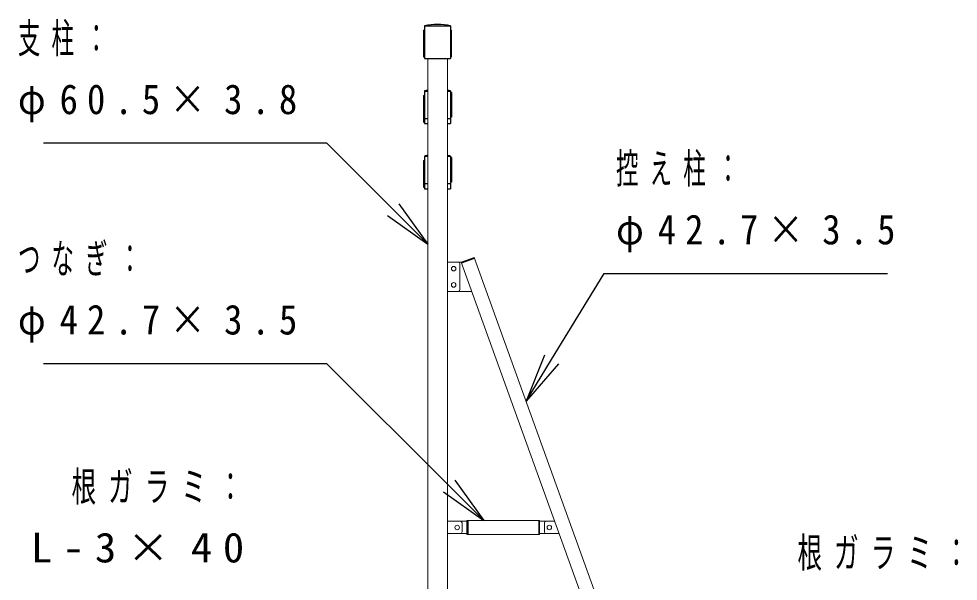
# Model space of a CAD drawing. Units: millimetres at full size; details may follow other scales. Extents: x -19540 to 0, y -3096 to 13350.
# Drawn here: x -5876 to -2993, y 3974 to 5702 of the extents above; entities that cross this region are included whole.
import ezdxf

# ---------------------------------------------------------------- set-up
doc = ezdxf.new("R2010")
doc.units = ezdxf.units.MM
doc.layers.add('線', color=7, linetype='Continuous', lineweight=13)
doc.layers.add('補助', color=2, linetype='Continuous', lineweight=25)
doc.styles.add('ＭＳ ゴシック', font='')
doc.styles.get('ＭＳ ゴシック').set_extended_font_data('MS Gothic')

msp = doc.modelspace()

# ---------------------------------------------------------------- linework, layer by layer
at = {"layer": '線', "color": 2, "lineweight": 25}
for p, q in [((-4633.98, 5666.617), (-4630.98, 5666.617)), ((-4633.98, 5666.617), (-4633.98, 5584.617)), ((-4630.98, 5679.594), (-4630.98, 5579.617)), ((-4630.98, 5679.594), (-4550.98, 5679.594)), ((-4550.98, 5679.594), (-4550.98, 5680.117)), ((-4550.98, 5679.594), (-4550.98, 5579.617)), ((-4633.98, 5584.617), (-4630.98, 5584.617)), ((-4630.98, 5579.617), (-4550.98, 5579.617)), ((-4630.98, 5479.617), (-4621.23, 5479.617)), ((-4630.98, 5479.617), (-4630.98, 5394.617)), ((-4630.98, 5479.594), (-4630.98, 5379.617)), ((-4630.98, 5479.594), (-4621.23, 5479.594)), ((-4560.73, 5479.617), (-4550.98, 5479.617)), ((-4560.73, 5479.594), (-4550.98, 5479.594)), ((-4550.98, 5479.594), (-4550.98, 5480.117)), ((-4550.98, 5479.617), (-4550.98, 5394.617)), ((-4550.98, 5479.594), (-4550.98, 5379.617)), ((-4633.98, 5466.617), (-4630.98, 5466.617)), ((-4633.98, 5466.617), (-4633.98, 5384.617)), ((-4547.98, 5475.617), (-4550.98, 5475.617)), ((-4547.98, 5475.617), (-4547.98, 5399.617)), ((-4621.23, 5394.617), (-4630.98, 5394.617)), ((-4550.98, 5394.617), (-4560.73, 5394.617)), ((-4547.98, 5399.617), (-4550.98, 5399.617)), ((-4633.98, 5384.617), (-4630.98, 5384.617)), ((-4630.98, 5379.617), (-4621.23, 5379.617)), ((-4560.73, 5379.617), (-4550.98, 5379.617)), ((-4630.98, 5279.617), (-4621.23, 5279.617)), ((-4630.98, 5279.617), (-4630.98, 5194.617)), ((-4630.98, 5279.594), (-4630.98, 5179.617)), ((-4630.98, 5279.594), (-4621.23, 5279.594)), ((-4560.73, 5279.617), (-4550.98, 5279.617)), ((-4560.73, 5279.594), (-4550.98, 5279.594)), ((-4550.98, 5279.594), (-4550.98, 5280.117)), ((-4550.98, 5279.617), (-4550.98, 5194.617)), ((-4550.98, 5279.594), (-4550.98, 5179.617)), ((-4633.98, 5266.617), (-4630.98, 5266.617)), ((-4633.98, 5266.617), (-4633.98, 5184.617)), ((-4547.98, 5275.617), (-4550.98, 5275.617)), ((-4547.98, 5275.617), (-4547.98, 5199.617)), ((-4621.23, 5194.617), (-4630.98, 5194.617)), ((-4550.98, 5194.617), (-4560.73, 5194.617)), ((-4547.98, 5199.617), (-4550.98, 5199.617)), ((-4633.98, 5184.617), (-4630.98, 5184.617)), ((-4630.98, 5179.617), (-4621.23, 5179.617)), ((-4560.73, 5179.617), (-4550.98, 5179.617)), ((-4517.986, 4952.289), (-4477.815, 4966.767)), ((-4498.561, 4160.967), (-4498.561, 4118.267)), ((-4280.261, 4160.967), (-4280.261, 4118.267))]:
    msp.add_line(p, q, dxfattribs=at)
at = {"layer": '線'}
for p, q in [((-4630.98, 5679.594), (-4630.98, 5680.117)), ((-4630.98, 5679.594), (-4630.98, 5680.117)), ((-4550.98, 5679.594), (-4630.98, 5679.594)), ((-4630.98, 5679.594), (-4630.98, 5579.617)), ((-4550.98, 5679.594), (-4550.98, 5680.117)), ((-4550.98, 5679.594), (-4550.98, 5579.617)), ((-4547.98, 5666.617), (-4550.98, 5666.617)), ((-4547.98, 5666.617), (-4547.98, 5584.617)), ((-4550.98, 5579.617), (-4630.98, 5579.617)), ((-4621.23, 3207.617), (-4621.23, 5579.617)), ((-4560.73, 3207.617), (-4560.73, 5579.617)), ((-4547.98, 5584.617), (-4550.98, 5584.617)), ((-4630.98, 5479.594), (-4630.98, 5480.117)), ((-4630.98, 5279.594), (-4630.98, 5280.117)), ((-4518.766, 4954.453), (-4478.595, 4968.93)), ((-3846.027, 3213.79), (-4478.595, 4968.93)), ((-4560.73, 4954.453), (-4527.73, 4954.453)), ((-4556.73, 4954.453), (-4518.766, 4954.453)), ((-4522.73, 4949.453), (-4522.73, 4869.453)), ((-3886.197, 3199.312), (-4518.766, 4954.453)), ((-4560.73, 4864.453), (-4527.73, 4864.453)), ((-4556.73, 4864.453), (-4486.329, 4864.453)), ((-4520.73, 4158.617), (-4560.73, 4158.617)), ((-4526.861, 4158.617), (-4500.861, 4158.617)), ((-4515.73, 4153.617), (-4515.73, 4125.617)), ((-4500.861, 4160.967), (-4500.861, 4118.267)), ((-4277.961, 4160.967), (-4500.861, 4160.967)), ((-4277.961, 4160.967), (-4277.961, 4118.267)), ((-4277.961, 4158.617), (-4277.961, 4120.617)), ((-4251.961, 4158.617), (-4277.961, 4158.617)), ((-4263.092, 4125.617), (-4263.092, 4153.617)), ((-4258.092, 4158.617), (-4231.939, 4158.617)), ((-4560.73, 4120.617), (-4520.73, 4120.617)), ((-4500.861, 4120.617), (-4526.861, 4120.617)), ((-4277.961, 4118.267), (-4500.861, 4118.267)), ((-4277.961, 4120.617), (-4251.961, 4120.617)), ((-4218.244, 4120.617), (-4258.092, 4120.617))]:
    msp.add_line(p, q, dxfattribs=at)
for centre in [(-4541.73, 4934.453), (-4541.73, 4884.453), (-4530.73, 4139.617), (-4248.092, 4139.617)]:
    msp.add_circle(centre, 7, dxfattribs=at)
for centre, radius, start, end in [((-4590.98, 5504.617), 180, 77.16041, 102.83959), ((-4527.73, 4949.453), 5, 0, 90), ((-4527.73, 4869.453), 5, 270, 0), ((-4520.73, 4153.617), 5, 0, 90), ((-4258.092, 4153.617), 5, 90, 180), ((-4520.73, 4125.617), 5, 270, 0), ((-4258.092, 4125.617), 5, 180, 270)]:
    msp.add_arc(centre, radius, start, end, dxfattribs=at)
at = {"layer": '線', "color": 2, "lineweight": 25}
for centre, start, end in [((-4590.98, 5504.617), 77.16041, 102.83959), ((-4590.98, 5304.617), 99.67478, 102.83959), ((-4590.98, 5304.617), 77.16041, 80.32522), ((-4590.98, 5104.617), 99.67478, 102.83959), ((-4590.98, 5104.617), 77.16041, 80.32522)]:
    msp.add_arc(centre, 180, start, end, dxfattribs=at)
at = {"layer": '補助'}
for p, q in [((-4980.98, 5319.367), (-5800.753, 5319.367)), ((-4930.98, 5319.367), (-4980.98, 5319.367)), ((-4727.296, 5115.683), (-4930.98, 5319.367)), ((-4709.619, 5133.361), (-4621.23, 5009.617)), ((-4621.23, 5009.617), (-4727.296, 5115.683)), ((-4744.974, 5098.006), (-4621.23, 5009.617)), ((-4241.09, 4655.131), (-4079.385, 4919.367)), ((-4079.385, 4919.367), (-4029.385, 4919.367)), ((-4029.385, 4919.367), (-3209.612, 4919.367)), ((-4980.98, 4642.537), (-5800.753, 4642.537)), ((-4930.98, 4642.537), (-4980.98, 4642.537)), ((-4555.477, 4267.033), (-4930.98, 4642.537)), ((-4262.414, 4668.181), (-4319.387, 4527.188)), ((-4319.387, 4527.188), (-4241.09, 4655.131)), ((-4219.766, 4642.082), (-4319.387, 4527.188)), ((-4537.799, 4284.711), (-4449.411, 4160.967)), ((-4573.155, 4249.356), (-4449.411, 4160.967)), ((-4449.411, 4160.967), (-4555.477, 4267.033))]:
    msp.add_line(p, q, dxfattribs=at)

# ---------------------------------------------------------------- texts
at = {"layer": '補助', "char_height": 91.64, "style": 'ＭＳ ゴシック'}
for s, insert, attachment_point in [('\\T1.5;\\W0.55;支柱：', (-5879.016, 5688.117), 1), ('\\T1.5;\\W0.9;φ60.5×3.8', (-5879.016, 5500.617), 1), ('\\T1.5;\\W0.55;控え柱：', (-4043.135, 5288.117), 1), ('\\T1.5;\\W0.9;φ42.7×3.5', (-4043.135, 5100.617), 1), ('\\T1.5;\\W0.55;つなぎ：', (-5879.016, 5011.287), 1), ('\\T1.5;\\W0.9;φ42.7×3.5', (-5879.016, 4823.787), 1), ('\\T1.5;\\W0.6;根ガラミ：', (-5151.786, 4311.287), 3), ('\\T1.5;\\W1.05;L-3×40', (-5151.786, 4123.787), 3), ('\\T1.5;\\W0.6;根ガラミ：', (-3486.205, 4108.367), 1)]:
    msp.add_mtext(s, dxfattribs=dict(at, insert=insert, attachment_point=attachment_point))

doc.saveas('drawing.dxf')
